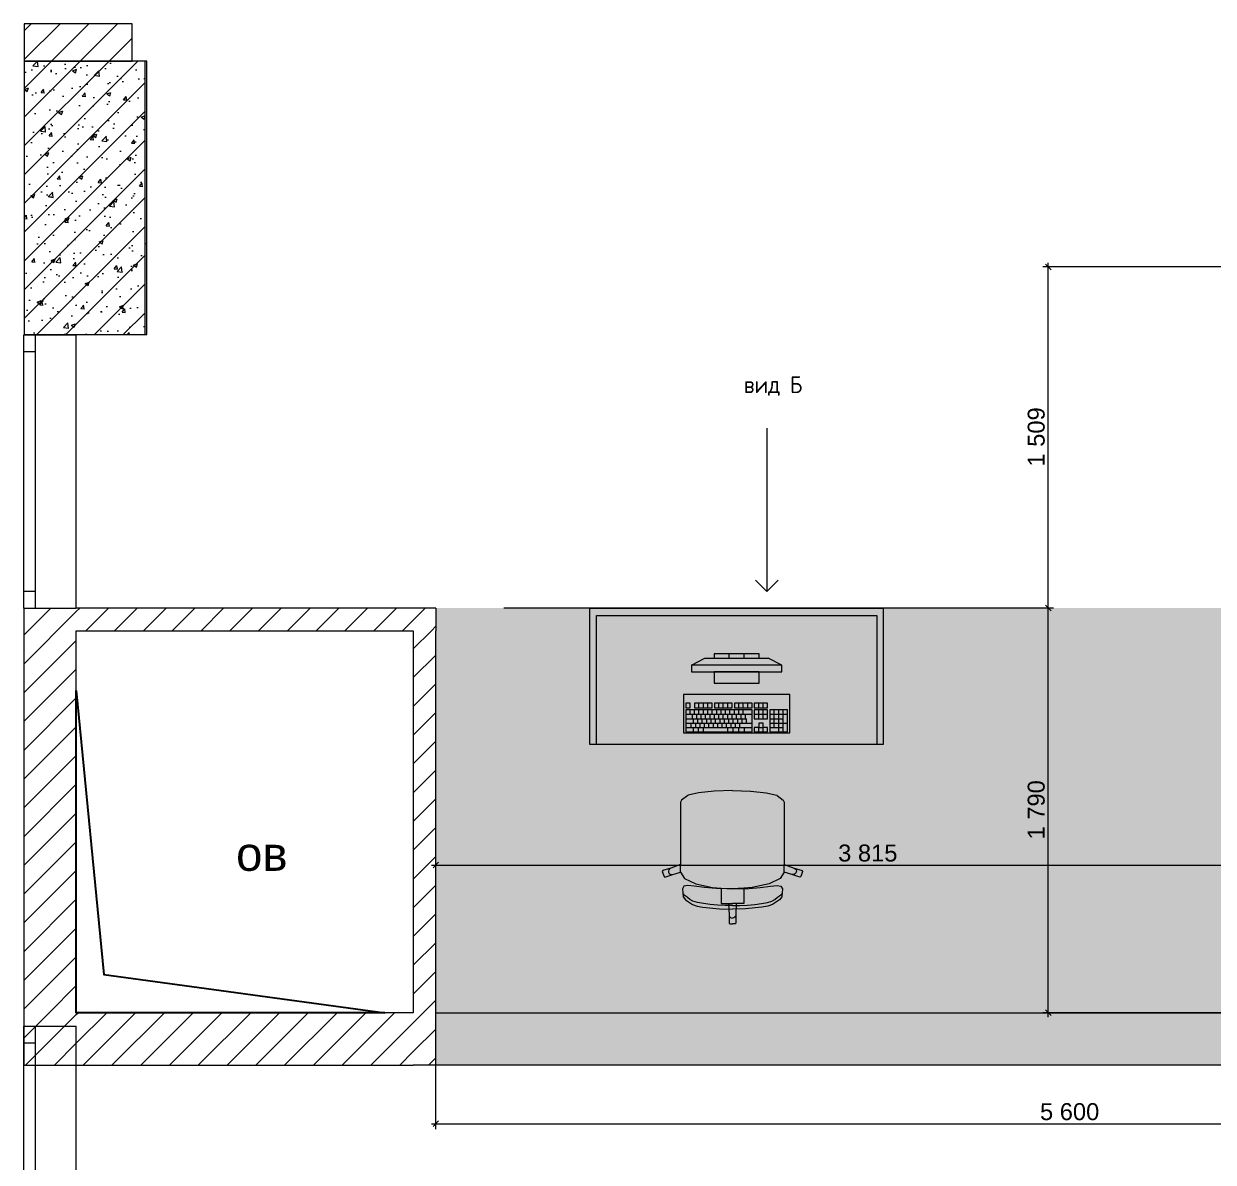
# Model space of a CAD drawing. Header units: millimetres. Extents: x 2336463 to 2579121, y 595385 to 778077.
# Drawn here: x 2502769 to 2508029, y 655217 to 660254 of the extents above; entities that cross this region are included whole.
import ezdxf

# ---------------------------------------------------------------- set-up
doc = ezdxf.new("R2010")
doc.units = ezdxf.units.MM
doc.header["$MEASUREMENT"] = 0
for name, color, linetype in [('1 Планировка', 7, 'Continuous'), ('1 Планировка размеры', 7, 'Continuous'), ('сит план', 7, 'Continuous')]:
    doc.layers.add(name, color=color, linetype=linetype)
for name, color, linetype, lineweight, true_color in [('1 Планировка размеры_Ном._пера__242', 7, 'Continuous', 13, 0x1b55b5), ('1 Планировка_Ном._пера__242', 7, 'Continuous', 13, 0x1b55b5), ('MEP - Отопление и Вентиляция.ОВ_Ном._пера__58', 7, 'Continuous', 5, 0xdf0000), ('Конструктив - Стены Несущие_Ном._пера__103', 7, 'Continuous', 5, 0xffcc99), ('сит план_Ном._пера__87', 7, 'Continuous', 20, 0x6a6a6a)]:
    doc.layers.add(name, color=color, linetype=linetype, lineweight=lineweight, true_color=true_color)
for name, color, linetype, lineweight in [('1 Планировка_Ном._пера__1', 7, 'Continuous', 13), ('Интерьер - Мебель_Ном._пера__1', 7, 'Continuous', 13), ('Окна ARCHICAD_Ном._пера__1', 7, 'Continuous', 13), ('сит план_Ном._пера__1', 7, 'Continuous', 13), ('сит план_Ном._пера__21', 7, 'Continuous', 30)]:
    doc.layers.add(name, color=color, linetype=linetype, lineweight=lineweight)
doc.styles.add('СГЕНЕРИР_СТИЛЬ_1', font='arial.ttf')
doc.styles.add('СГЕНЕРИР_СТИЛЬ_4', font='isocp.shx')
doc.dimstyles.new('СГЕНЕРИР_СТИЛЬ__1', dxfattribs={"dimtxt": 75, "dimasz": 23.75, "dimexe": 0.18, "dimexo": 300, "dimgap": 0, "dimtad": 1, "dimtih": 1, "dimtoh": 1, "dimdec": 0, "dimzin": 0, "dimdsep": 46, "dimtxsty": 'СГЕНЕРИР_СТИЛЬ_1', "dimblk": 'ARROWHEAD_6', "dimblk1": 'ARROWHEAD_6', "dimblk2": 'ARROWHEAD_6', "dimcen": 0.09, "dimclrd": 256, "dimclre": 256, "dimclrt": 256, "dimazin": 0, "dimtfac": 1, "dimtdec": 4, "dimtmove": 0, "dimatfit": 3, "dimfxl": 0, "dimtolj": 1, "dimtzin": 0, "dimarcsym": 0})
doc.dimstyles.new('СГЕНЕРИР_СТИЛЬ__2', dxfattribs={"dimtxt": 75, "dimasz": 23.75, "dimexe": 0.18, "dimexo": 300, "dimgap": 0, "dimtad": 1, "dimdec": 0, "dimzin": 0, "dimdsep": 46, "dimtxsty": 'СГЕНЕРИР_СТИЛЬ_1', "dimblk": 'ARROWHEAD_6', "dimblk1": 'ARROWHEAD_6', "dimblk2": 'ARROWHEAD_6', "dimcen": 0.09, "dimclrd": 256, "dimclre": 256, "dimclrt": 256, "dimazin": 0, "dimtfac": 1, "dimtdec": 4, "dimtmove": 0, "dimatfit": 3, "dimfxl": 0, "dimtolj": 1, "dimtzin": 0, "dimarcsym": 0})
pattern_1 = [(45, (2086872.015, 585813.69), (-63.639609, 63.639609), [])]
pattern_2 = [(50, (2086872.01, 585813.69), (-182.18467, 15.939086), [19.05, -209.55]), (355, (2086872.01, 585813.69), (-35.24342, 191.056845), [15.24, -167.640584]), (100.451445, (2086887.2, 585812.36), (146.94125, 175.11775), [16.19001, -178.090245]), (46.1842, (2086872.01, 585864.49), (-271.07904, 42.04233), [28.575, -314.325]), (96.63556, (2086894.6, 585860.98), (237.40413, 247.42612), [24.28502, -267.1356]), (351.18415, (2086872.01, 585864.49), (237.40413, 247.42612), [22.85997, -251.45973]), (21, (2086897.41, 585851.79), (-151.61439, 102.2652), [19.05, -209.55]), (326, (2086897.41, 585851.79), (61.80203, 184.18797), [15.24, -167.64]), (71.451445, (2086910.05, 585843.26), (213.41642, 81.92277), [16.19001, -178.08994]), (37.5, (2086872.015, 585813.686), (3.088603, 84.555039), [0, -165.608, 0, -170.18, 0, -168.275]), (7.5, (2086872.015, 585813.69), (66.819663, 100.180575), [0, -97.028, 0, -161.798, 0, -64.135]), (327.5, (2086815.37, 585813.686), (-135.590595, 5.728744), [0, -63.5, 0, -198.12, 0, -262.89]), (317.5, (2086789.97, 585813.69), (148.12918, 25.42649), [0, -82.55, 0, -131.572, 0, -186.69])]

# ---------------------------------------------------------------- blocks, each defined once
blk = doc.blocks.new('Стена_274', base_point=(2502771.3, 660253.8))
at = {"layer": 'сит план_Ном._пера__87', "linetype": 'Continuous', "lineweight": 20, "true_color": 0x6a6a6a}
h = blk.add_hatch(dxfattribs=at)
h.set_pattern_fill('Блоки_Бетонные_Эффективные', color=251, style=0, pattern_type=2)
h.set_pattern_definition(pattern_1)
h.paths.add_polyline_path([(2502771.3, 660253.8), (2502771.3, 660088.8), (2503248.3, 660088.8), (2503248.3, 660253.8)])
at = {"layer": 'сит план_Ном._пера__1', "color": 7, "linetype": 'Continuous', "lineweight": 13, "flags": 128}
for points in [[(2502771.3, 660253.8), (2502771.3, 660088.8)], [(2503248.3, 660253.8), (2502771.3, 660253.8)], [(2503248.3, 660088.8), (2503248.3, 660253.8)], [(2502771.3, 660088.8), (2503248.3, 660088.8)]]:
    blk.add_lwpolyline(points, dxfattribs=at)
blk = doc.blocks.new('Стена_275', base_point=(2502770.9, 660088.5))
at = {"layer": 'сит план_Ном._пера__87', "linetype": 'Continuous', "lineweight": 20, "true_color": 0x6a6a6a}
h = blk.add_hatch(dxfattribs=at)
h.set_pattern_fill('Блоки_Бетонные_Эффективные', color=251, style=0, pattern_type=2)
h.set_pattern_definition(pattern_1)
h.paths.add_polyline_path([(2502770.9, 660088.5), (2502770.9, 658878.8), (2503305.9, 658878.8), (2503305.9, 660088.5)])
at = {"layer": 'сит план_Ном._пера__1', "color": 7, "linetype": 'Continuous', "lineweight": 13, "flags": 128}
for points in [[(2502770.9, 660088.5), (2502770.9, 658878.8)], [(2503305.9, 660088.5), (2502770.9, 660088.5)], [(2503305.9, 658878.8), (2503305.9, 660088.5)], [(2502770.9, 658878.8), (2503305.9, 658878.8)]]:
    blk.add_lwpolyline(points, dxfattribs=at)
blk = doc.blocks.new('Окно 25_5')
at = {"layer": 'Окна ARCHICAD_Ном._пера__1', "color": 7, "linetype": 'Continuous', "lineweight": 13}
for p, q in [((-605, 0), (605, 0)), ((-605, 0), (-530, 0)), ((-605, 0), (-605, -50)), ((-605, 0), (-605, -50)), ((-530, 0), (-530, -50)), ((-530, 0), (530, 0)), ((530, -50), (530, 0)), ((530, 0), (605, 0)), ((605, 0), (605, -50)), ((605, 0), (605, -50)), ((-530, -50), (-605, -50)), ((-605, -50), (-605, -232)), ((530, -50), (-530, -50)), ((605, -50), (530, -50)), ((605, -50), (605, -232)), ((-605, -232), (605, -232))]:
    blk.add_line(p, q, dxfattribs=at)
blk = doc.blocks.new('Стена_276', base_point=(2502769.4, 658411.6))
at = {"layer": 'сит план_Ном._пера__87', "linetype": 'Continuous', "lineweight": 20, "true_color": 0x6a6a6a}
h = blk.add_hatch(dxfattribs=at)
h.set_pattern_fill('Блоки_Бетонные_Эффективные', color=251, style=0, pattern_type=2)
h.set_pattern_definition(pattern_1)
h.paths.add_polyline_path([(2503001.4, 657667.7), (2502769.4, 657667.7), (2502769.4, 655878.5), (2503001.4, 655878.5)])
h = blk.add_hatch(dxfattribs=at)
h.set_pattern_fill('Блоки_Бетонные_Эффективные', color=251, style=0, pattern_type=2)
h.set_pattern_definition(pattern_1)
h.paths.add_polyline_path([(2503001.4, 655878.5), (2502769.4, 655646.5), (2503001.4, 655646.5)])
h = blk.add_hatch(dxfattribs=at)
h.set_pattern_fill('Блоки_Бетонные_Эффективные', color=251, style=0, pattern_type=2)
h.set_pattern_definition(pattern_1)
h.paths.add_polyline_path([(2503001.4, 655878.5), (2502769.4, 655878.5), (2502769.4, 655646.5)])
at = {"layer": 'сит план_Ном._пера__1', "color": 7, "linetype": 'Continuous', "lineweight": 13}
for p, q in [((2502769.4, 658877.7), (2502819.4, 658877.7)), ((2502819.4, 658877.7), (2503001.4, 658877.7)), ((2502769.4, 657667.7), (2502819.4, 657667.7)), ((2502819.4, 657667.7), (2503001.4, 657667.7))]:
    blk.add_line(p, q, dxfattribs=at)
at = {"layer": 'сит план_Ном._пера__1', "color": 7, "linetype": 'Continuous', "lineweight": 13, "flags": 128}
for points in [[(2502769.4, 657667.7), (2502769.4, 655646.5)], [(2503001.4, 655878.5), (2503001.4, 657567.7)], [(2502769.4, 655646.5), (2503001.4, 655646.5)]]:
    blk.add_lwpolyline(points, dxfattribs=at)
at = {"layer": 'Окна ARCHICAD_Ном._пера__1', "color": 7, "linetype": 'Continuous', "lineweight": 13, "zscale": 1000, "rotation": 90.0000000000106}
blk.add_blockref('Окно 25_5', (2502769.4, 658272.7), dxfattribs=at)
blk = doc.blocks.new('Стена_277', base_point=(2502769.4, 655646.5))
at = {"layer": 'сит план_Ном._пера__87', "linetype": 'Continuous', "lineweight": 20, "true_color": 0x6a6a6a}
h = blk.add_hatch(dxfattribs=at)
h.set_pattern_fill('Блоки_Бетонные_Эффективные', color=251, style=0, pattern_type=2)
h.set_pattern_definition(pattern_1)
h.paths.add_polyline_path([(2503001.4, 655646.5), (2504491.4, 655646.5), (2504491.4, 655878.5), (2503001.4, 655878.5)])
at = {"layer": 'сит план_Ном._пера__1', "color": 7, "linetype": 'Continuous', "lineweight": 13, "flags": 128}
for points in [[(2504491.4, 655878.5), (2503001.4, 655878.5)], [(2503001.4, 655646.5), (2504491.4, 655646.5)]]:
    blk.add_lwpolyline(points, dxfattribs=at)
blk = doc.blocks.new('Стена_278', base_point=(2502769.4, 657667.6))
at = {"layer": 'сит план_Ном._пера__87', "linetype": 'Continuous', "lineweight": 20, "true_color": 0x6a6a6a}
h = blk.add_hatch(dxfattribs=at)
h.set_pattern_fill('Блоки_Бетонные_Эффективные', color=251, style=0, pattern_type=2)
h.set_pattern_definition(pattern_1)
h.paths.add_polyline_path([(2504491.4, 657668.3), (2503001.4, 657667.7), (2503001.4, 657567.7), (2504491.4, 657568.3)])
h = blk.add_hatch(dxfattribs=at)
h.set_pattern_fill('Блоки_Бетонные_Эффективные', color=251, style=0, pattern_type=2)
h.set_pattern_definition(pattern_1)
h.paths.add_polyline_path([(2504491.4, 657568.3), (2504591.4, 657568.3), (2504591.4, 657668.3)])
h = blk.add_hatch(dxfattribs=at)
h.set_pattern_fill('Блоки_Бетонные_Эффективные', color=251, style=0, pattern_type=2)
h.set_pattern_definition(pattern_1)
h.paths.add_polyline_path([(2504491.4, 657568.3), (2504591.4, 657668.3), (2504491.4, 657668.3)])
at = {"layer": 'сит план_Ном._пера__1', "color": 7, "linetype": 'Continuous', "lineweight": 13, "flags": 128}
for points in [[(2504591.4, 657668.3), (2503001.4, 657667.7)], [(2504591.4, 657668.3), (2504591.4, 657568.3)], [(2503001.4, 657567.7), (2504491.4, 657568.3)]]:
    blk.add_lwpolyline(points, dxfattribs=at)
blk = doc.blocks.new('Стена_279', base_point=(2504591.4, 657668.3))
at = {"layer": 'сит план_Ном._пера__87', "linetype": 'Continuous', "lineweight": 20, "true_color": 0x6a6a6a}
h = blk.add_hatch(dxfattribs=at)
h.set_pattern_fill('Блоки_Бетонные_Эффективные', color=251, style=0, pattern_type=2)
h.set_pattern_definition(pattern_1)
h.paths.add_polyline_path([(2504491.4, 657568.3), (2504491.4, 655645.9), (2504591.4, 655645.9), (2504591.4, 657568.3)])
at = {"layer": 'сит план_Ном._пера__1', "color": 7, "linetype": 'Continuous', "lineweight": 13, "flags": 128}
for points in [[(2504491.4, 657568.3), (2504491.4, 655878.5)], [(2504591.4, 655645.9), (2504591.4, 657568.3)], [(2504591.4, 655645.9), (2504491.4, 655645.9)]]:
    blk.add_lwpolyline(points, dxfattribs=at)
blk = doc.blocks.new('Стена_350', base_point=(2502769.2, 655352.7))
at = {"layer": 'сит план_Ном._пера__87', "linetype": 'Continuous', "lineweight": 20, "true_color": 0x6a6a6a}
h = blk.add_hatch(dxfattribs=at)
h.set_pattern_fill('Блоки_Бетонные_Эффективные', color=251, style=0, pattern_type=2)
h.set_pattern_definition(pattern_1)
h.paths.add_polyline_path([(2503001.2, 654608.9), (2502769.2, 654608.9), (2502769.2, 652819.6), (2503001.2, 652819.6)])
h = blk.add_hatch(dxfattribs=at)
h.set_pattern_fill('Блоки_Бетонные_Эффективные', color=251, style=0, pattern_type=2)
h.set_pattern_definition(pattern_1)
h.paths.add_polyline_path([(2503001.2, 652819.6), (2502769.2, 652587.6), (2503001.2, 652587.6)])
h = blk.add_hatch(dxfattribs=at)
h.set_pattern_fill('Блоки_Бетонные_Эффективные', color=251, style=0, pattern_type=2)
h.set_pattern_definition(pattern_1)
h.paths.add_polyline_path([(2503001.2, 652819.6), (2502769.2, 652819.6), (2502769.2, 652587.6)])
at = {"layer": 'сит план_Ном._пера__1', "color": 7, "linetype": 'Continuous', "lineweight": 13}
for p, q in [((2502769.2, 655818.9), (2502819.2, 655818.9)), ((2502819.2, 655818.9), (2503001.2, 655818.9)), ((2502769.2, 654608.9), (2502819.2, 654608.9)), ((2502819.2, 654608.9), (2503001.2, 654608.9))]:
    blk.add_line(p, q, dxfattribs=at)
at = {"layer": 'сит план_Ном._пера__1', "color": 7, "linetype": 'Continuous', "lineweight": 13, "flags": 128}
for points in [[(2502769.2, 654608.9), (2502769.2, 652587.6)], [(2503001.2, 652819.6), (2503001.2, 654508.9)], [(2502769.2, 652587.6), (2503001.2, 652587.6)]]:
    blk.add_lwpolyline(points, dxfattribs=at)
at = {"layer": 'Окна ARCHICAD_Ном._пера__1', "color": 7, "linetype": 'Continuous', "lineweight": 13, "zscale": 1000, "rotation": 90.0000000000106}
blk.add_blockref('Окно 25_5', (2502769.2, 655213.9), dxfattribs=at)
blk = doc.blocks.new('Индивидуальное Рабочее Место 25_4')
at = {"layer": 'Интерьер - Мебель_Ном._пера__1', "color": 7, "linetype": 'Continuous', "lineweight": 13}
for p, q in [((-1270, 0), (-1300, 0)), ((-1300, 0), (-1300, -30)), ((-30, 0), (-1270, 0)), ((0, 0), (-30, 0)), ((0, -30), (0, 0)), ((-1300, -30), (-1300, -600)), ((-1270, -30), (-30, -30)), ((-1270, -600), (-1270, -30)), ((-30, -30), (-30, -600)), ((0, -600), (0, -30)), ((-550, -200), (-750, -200)), ((-750, -200), (-750, -220)), ((-683.3, -220), (-683.3, -200)), ((-616.7, -220), (-616.7, -200)), ((-550, -220), (-550, -200)), ((-850, -250), (-790, -220)), ((-450, -250), (-850, -250)), ((-850, -250), (-850, -280)), ((-790, -220), (-510, -220)), ((-750, -220), (-550, -220)), ((-450, -250), (-510, -220)), ((-450, -280), (-450, -250)), ((-850, -280), (-450, -280)), ((-550, -280), (-750, -280)), ((-750, -280), (-750, -330)), ((-550, -330), (-550, -280)), ((-750, -330), (-550, -330)), ((-855.6, -419.1), (-875.2, -419.1)), ((-875.2, -419.1), (-875.2, -438.5)), ((-855.6, -438.5), (-855.6, -419.1)), ((-757.7, -419.1), (-836, -419.1)), ((-836, -419.1), (-836, -438.5)), ((-816.5, -438.5), (-816.5, -419.1)), ((-796.9, -438.5), (-796.9, -419.1)), ((-777.3, -438.5), (-777.3, -419.1)), ((-757.7, -438.5), (-757.7, -419.1)), ((-669.6, -419.1), (-747.9, -419.1)), ((-747.9, -419.1), (-747.9, -438.5)), ((-728.3, -438.5), (-728.3, -419.1)), ((-708.8, -438.5), (-708.8, -419.1)), ((-689.2, -438.5), (-689.2, -419.1)), ((-669.6, -438.5), (-669.6, -419.1)), ((-581.5, -419.1), (-659.8, -419.1)), ((-659.8, -419.1), (-659.8, -438.5)), ((-640.2, -438.5), (-640.2, -419.1)), ((-620.6, -438.5), (-620.6, -419.1)), ((-601, -438.5), (-601, -419.1)), ((-581.5, -438.5), (-581.5, -419.1)), ((-512.9, -419.1), (-571.7, -419.1)), ((-571.7, -419.1), (-571.7, -438.5)), ((-552.1, -438.5), (-552.1, -419.1)), ((-532.5, -438.5), (-532.5, -419.1)), ((-512.9, -438.5), (-512.9, -419.1)), ((-875.2, -438.5), (-855.6, -438.5)), ((-581.5, -448.2), (-875.2, -448.2)), ((-875.2, -448.2), (-875.2, -545.2)), ((-875.2, -467.6), (-581.5, -467.6)), ((-855.6, -467.6), (-855.6, -448.2)), ((-845.8, -487), (-845.8, -467.6)), ((-836, -438.5), (-757.7, -438.5)), ((-836, -467.6), (-836, -448.2)), ((-826.3, -487), (-826.3, -467.6)), ((-816.5, -467.6), (-816.5, -448.2)), ((-806.7, -487), (-806.7, -467.6)), ((-796.9, -467.6), (-796.9, -448.2)), ((-787.1, -487), (-787.1, -467.6)), ((-777.3, -467.6), (-777.3, -448.2)), ((-767.5, -487), (-767.5, -467.6)), ((-757.7, -467.6), (-757.7, -448.2)), ((-747.9, -438.5), (-669.6, -438.5)), ((-747.9, -487), (-747.9, -467.6)), ((-738.1, -467.6), (-738.1, -448.2)), ((-728.3, -487), (-728.3, -467.6)), ((-718.5, -467.6), (-718.5, -448.2)), ((-708.8, -487), (-708.8, -467.6)), ((-699, -467.6), (-699, -448.2)), ((-689.2, -487), (-689.2, -467.6)), ((-679.4, -467.6), (-679.4, -448.2)), ((-669.6, -487), (-669.6, -467.6)), ((-659.8, -438.5), (-581.5, -438.5)), ((-659.8, -467.6), (-659.8, -448.2)), ((-650, -487), (-650, -467.6)), ((-640.2, -467.6), (-640.2, -448.2)), ((-630.4, -487), (-630.4, -467.6)), ((-620.6, -467.6), (-620.6, -448.2)), ((-610.8, -487), (-610.8, -467.6)), ((-581.5, -545.2), (-581.5, -448.2)), ((-571.7, -438.5), (-512.9, -438.5)), ((-512.9, -448.2), (-571.7, -448.2)), ((-571.7, -448.2), (-571.7, -487)), ((-571.7, -467.6), (-512.9, -467.6)), ((-552.1, -487), (-552.1, -448.2)), ((-532.5, -487), (-532.5, -448.2)), ((-512.9, -487), (-512.9, -448.2)), ((-424.8, -448.2), (-503.1, -448.2)), ((-503.1, -448.2), (-503.1, -545.2)), ((-503.1, -467.6), (-424.8, -467.6)), ((-483.5, -525.8), (-483.5, -448.2)), ((-464, -545.2), (-464, -448.2)), ((-444.4, -545.2), (-444.4, -448.2)), ((-424.8, -545.2), (-424.8, -448.2)), ((-875.2, -487), (-605.9, -487)), ((-875.2, -506.4), (-581.5, -506.4)), ((-875.2, -525.8), (-581.5, -525.8)), ((-850.7, -525.8), (-850.7, -506.4)), ((-840.9, -506.4), (-840.9, -487)), ((-840.9, -545.2), (-840.9, -525.8)), ((-831.1, -525.8), (-831.1, -506.4)), ((-821.4, -506.4), (-821.4, -487)), ((-818.9, -545.2), (-818.9, -525.8)), ((-811.6, -525.8), (-811.6, -506.4)), ((-801.8, -506.4), (-801.8, -487)), ((-796.9, -545.2), (-796.9, -525.8)), ((-792, -525.8), (-792, -506.4)), ((-782.2, -506.4), (-782.2, -487)), ((-772.4, -525.8), (-772.4, -506.4)), ((-762.6, -506.4), (-762.6, -487)), ((-752.8, -525.8), (-752.8, -506.4)), ((-743, -506.4), (-743, -487)), ((-733.2, -525.8), (-733.2, -506.4)), ((-723.4, -506.4), (-723.4, -487)), ((-713.6, -525.8), (-713.6, -506.4)), ((-703.9, -506.4), (-703.9, -487)), ((-694.1, -525.8), (-694.1, -506.4)), ((-689.2, -545.2), (-689.2, -525.8)), ((-684.3, -506.4), (-684.3, -487)), ((-674.5, -525.8), (-674.5, -506.4)), ((-664.7, -506.4), (-664.7, -487)), ((-664.7, -545.2), (-664.7, -525.8)), ((-654.9, -525.8), (-654.9, -506.4)), ((-645.1, -506.4), (-645.1, -487)), ((-640.2, -545.2), (-640.2, -525.8)), ((-635.3, -525.8), (-635.3, -506.4)), ((-625.5, -506.4), (-625.5, -487)), ((-615.7, -545.2), (-615.7, -525.8)), ((-605.9, -506.4), (-605.9, -487)), ((-571.7, -487), (-512.9, -487)), ((-552.1, -525.8), (-571.7, -525.8)), ((-571.7, -525.8), (-571.7, -545.2)), ((-532.5, -506.4), (-552.1, -506.4)), ((-552.1, -506.4), (-552.1, -525.8)), ((-552.1, -545.2), (-552.1, -525.8)), ((-552.1, -525.8), (-532.5, -525.8)), ((-532.5, -525.8), (-532.5, -506.4)), ((-512.9, -525.8), (-532.5, -525.8)), ((-532.5, -545.2), (-532.5, -525.8)), ((-512.9, -545.2), (-512.9, -525.8)), ((-503.1, -487), (-444.4, -487)), ((-503.1, -506.4), (-424.8, -506.4)), ((-503.1, -525.8), (-444.4, -525.8)), ((-875.2, -545.2), (-581.5, -545.2)), ((-571.7, -545.2), (-512.9, -545.2)), ((-503.1, -545.2), (-424.8, -545.2)), ((-1300, -600), (-1270, -600)), ((-30, -600), (0, -600)), ((-866.5, -826.3), (-893.3, -847.4)), ((-864.4, -825.4), (-866.5, -826.3)), ((-818.4, -814.7), (-864.4, -825.4)), ((-749.7, -807.6), (-818.4, -814.7)), ((-748.6, -807.5), (-749.7, -807.6)), ((-668.6, -805), (-748.6, -807.5)), ((-668.6, -805), (-588.5, -807.5)), ((-588.5, -807.5), (-587.5, -807.6)), ((-587.5, -807.6), (-518.7, -814.7)), ((-518.7, -814.7), (-472.8, -825.4)), ((-472.8, -825.4), (-470.7, -826.3)), ((-470.7, -826.3), (-443.8, -847.4)), ((-893.3, -847.4), (-897.8, -856)), ((-897.8, -856), (-897.8, -887.1)), ((-897.8, -887.1), (-897.8, -923.2)), ((-443.8, -847.4), (-439.3, -856)), ((-439.3, -856), (-439.3, -887.1)), ((-439.3, -887.1), (-439.3, -923.2)), ((-897.8, -923.2), (-897.8, -1132.3)), ((-439.3, -923.2), (-439.3, -1132.3)), ((-941.2, -1148), (-976.6, -1159.4)), ((-950, -1155.4), (-951.6, -1161)), ((-946.4, -1150.8), (-950, -1155.4)), ((-941.2, -1148), (-946.4, -1150.8)), ((-897.8, -1132.3), (-941.2, -1148)), ((-897.8, -1166.5), (-897.8, -1132.3)), ((-439.3, -1166.5), (-439.3, -1132.3)), ((-439.3, -1132.3), (-395.9, -1148)), ((-395.9, -1148), (-390.8, -1150.8)), ((-395.9, -1148), (-360.5, -1159.4)), ((-390.8, -1150.8), (-387.1, -1155.4)), ((-387.1, -1155.4), (-385.5, -1161)), ((-976.6, -1159.4), (-978.6, -1163.1)), ((-978.6, -1163.1), (-971.1, -1185.9)), ((-971.1, -1185.9), (-967.3, -1187.8)), ((-967.3, -1187.8), (-931.9, -1176.4)), ((-951.6, -1161), (-950.9, -1166.8)), ((-950.9, -1166.8), (-948, -1171.9)), ((-948, -1171.9), (-943.4, -1175.5)), ((-943.4, -1175.5), (-937.7, -1177.1)), ((-937.7, -1177.1), (-931.9, -1176.4)), ((-931.9, -1176.4), (-897.7, -1166.7)), ((-897.8, -1166.5), (-897.7, -1166.7)), ((-897.7, -1166.7), (-880.4, -1194.6)), ((-880.4, -1194.6), (-830.7, -1218.4)), ((-456.8, -1194.6), (-506.5, -1218.4)), ((-439.4, -1166.7), (-456.8, -1194.6)), ((-439.3, -1166.5), (-439.4, -1166.7)), ((-405.3, -1176.4), (-439.4, -1166.7)), ((-399.4, -1177.1), (-405.3, -1176.4)), ((-369.8, -1187.8), (-405.3, -1176.4)), ((-393.7, -1175.5), (-399.4, -1177.1)), ((-389.1, -1171.9), (-393.7, -1175.5)), ((-386.2, -1166.8), (-389.1, -1171.9)), ((-385.5, -1161), (-386.2, -1166.8)), ((-366, -1185.9), (-369.8, -1187.8)), ((-358.6, -1163.1), (-366, -1185.9)), ((-360.5, -1159.4), (-358.6, -1163.1)), ((-883.3, -1228.1), (-890, -1239.7)), ((-890, -1239.7), (-886.7, -1275.8)), ((-866, -1225.1), (-883.3, -1228.1)), ((-837.1, -1227.7), (-866, -1225.1)), ((-791.8, -1233.5), (-837.1, -1227.7)), ((-830.7, -1218.4), (-756.3, -1234.2)), ((-740.9, -1238.2), (-791.8, -1233.5)), ((-756.3, -1234.2), (-718.9, -1236.6)), ((-668.6, -1240.5), (-740.9, -1238.2)), ((-718.9, -1236.6), (-668.6, -1239.8)), ((-718.9, -1236.6), (-718.9, -1275.3)), ((-618.3, -1236.6), (-668.6, -1239.8)), ((-668.6, -1240.5), (-596.3, -1238.2)), ((-580.8, -1234.2), (-618.3, -1236.6)), ((-618.3, -1236.6), (-618.3, -1275.3)), ((-596.3, -1238.2), (-545.3, -1233.5)), ((-506.5, -1218.4), (-580.8, -1234.2)), ((-545.3, -1233.5), (-500, -1227.7)), ((-500, -1227.7), (-471.1, -1225.1)), ((-471.1, -1225.1), (-453.9, -1228.1)), ((-453.9, -1228.1), (-447.2, -1239.7)), ((-447.2, -1239.7), (-450.5, -1275.8)), ((-883.6, -1265.2), (-887.3, -1262.6)), ((-886.7, -1275.8), (-876.1, -1289)), ((-877.3, -1270.4), (-883.6, -1265.2)), ((-868.3, -1276.5), (-877.3, -1270.4)), ((-876.1, -1289), (-845.1, -1309)), ((-856.6, -1286.6), (-868.3, -1276.5)), ((-843.4, -1294.3), (-856.6, -1286.6)), ((-845.1, -1309), (-825.2, -1316.3)), ((-823, -1300.5), (-843.4, -1294.3)), ((-797.1, -1305.5), (-823, -1300.5)), ((-767.1, -1309.2), (-797.1, -1305.5)), ((-734.7, -1311.7), (-767.1, -1309.2)), ((-701.3, -1313.2), (-734.7, -1311.7)), ((-718.9, -1275.3), (-718.9, -1305.3)), ((-718.9, -1305.3), (-685.5, -1305.3)), ((-668.6, -1313.6), (-701.3, -1313.2)), ((-685.5, -1305.3), (-668.6, -1305.3)), ((-685.5, -1305.3), (-683.7, -1355.1)), ((-651.7, -1305.3), (-668.6, -1305.3)), ((-668.6, -1313.6), (-635.9, -1313.2)), ((-651.7, -1305.3), (-653.5, -1355.1)), ((-618.3, -1305.3), (-651.7, -1305.3)), ((-635.9, -1313.2), (-602.5, -1311.7)), ((-618.3, -1275.3), (-618.3, -1305.3)), ((-602.5, -1311.7), (-570, -1309.2)), ((-570, -1309.2), (-540.1, -1305.5)), ((-540.1, -1305.5), (-514.1, -1300.5)), ((-514.1, -1300.5), (-493.8, -1294.3)), ((-492, -1309), (-512, -1316.3)), ((-493.8, -1294.3), (-480.6, -1286.6)), ((-461, -1289), (-492, -1309)), ((-480.6, -1286.6), (-468.8, -1276.5)), ((-468.8, -1276.5), (-459.8, -1270.4)), ((-450.5, -1275.8), (-461, -1289)), ((-459.8, -1270.4), (-453.6, -1265.2)), ((-453.6, -1265.2), (-449.8, -1262.6)), ((-825.2, -1316.3), (-799.3, -1321.1)), ((-799.3, -1321.1), (-726.1, -1328.1)), ((-726.1, -1328.1), (-668.6, -1330.2)), ((-683.7, -1355.1), (-682.5, -1360.8)), ((-683.7, -1355.1), (-683.7, -1392)), ((-682.5, -1360.8), (-679.2, -1365.7)), ((-679.2, -1365.7), (-674.4, -1368.9)), ((-611.1, -1328.1), (-668.6, -1330.2)), ((-657.9, -1365.7), (-662.8, -1368.9)), ((-654.6, -1360.8), (-657.9, -1365.7)), ((-653.5, -1355.1), (-654.6, -1360.8)), ((-653.5, -1355.1), (-653.5, -1392)), ((-537.9, -1321.1), (-611.1, -1328.1)), ((-512, -1316.3), (-537.9, -1321.1)), ((-683.7, -1392), (-680.7, -1395)), ((-680.7, -1395), (-668.6, -1395)), ((-674.4, -1368.9), (-668.6, -1370.1)), ((-662.8, -1368.9), (-668.6, -1370.1)), ((-656.5, -1395), (-668.6, -1395)), ((-653.5, -1392), (-656.5, -1395))]:
    blk.add_line(p, q, dxfattribs=at)
at = {"layer": 'Интерьер - Мебель_Ном._пера__1', "color": 7, "linetype": 'Continuous', "lineweight": 13, "flags": 128}
for points in [[(0, 0), (-1300, 0), (-1300, -600), (0, -600)], [(-885, -380), (-885, -550), (-415, -550), (-415, -380)]]:
    blk.add_lwpolyline(points, close=True, dxfattribs=at)
blk = doc.blocks.new('Линия_8', base_point=(2506055.4, 658463.9))
at = {"layer": '1 Планировка_Ном._пера__1', "color": 7, "linetype": 'Continuous', "lineweight": 13}
blk.add_line((2506055.4, 658463.9), (2506055.4, 657742.1), dxfattribs=at)
at = {"layer": '1 Планировка_Ном._пера__242', "color": 152, "linetype": 'Continuous', "lineweight": 13, "true_color": 0x1b55b5}
for q in [(2506005.4, 657792.1), (2506105.4, 657792.1)]:
    blk.add_line((2506055.4, 657742.1), q, dxfattribs=at)
blk = doc.blocks.new('*D2891', base_point=(2086872, 585813.7))
at = {"layer": '1 Планировка размеры_Ном._пера__242', "color": 152, "linetype": 'Continuous', "lineweight": 13, "true_color": 0x1b55b5}
for p, q in [((2504591.4, 656177.9), (2504591.4, 656554.7)), ((2508406.4, 656507.8), (2508406.4, 656577.5)), ((2504572.6, 656531.3), (2504591.4, 656531.3)), ((2504603.9, 656543.8), (2504578.9, 656518.8)), ((2504591.4, 656531.3), (2508406.4, 656531.3)), ((2508418.9, 656543.8), (2508393.9, 656518.8))]:
    blk.add_line(p, q, dxfattribs=at)
at = {"layer": '1 Планировка размеры_Ном._пера__242', "color": 152, "lineweight": 13, "true_color": 0x1b55b5, "insert": (2506370.6, 656546.3), "char_height": 75, "attachment_point": 7, "style": 'СГЕНЕРИР_СТИЛЬ_1'}
blk.add_mtext('\\A1;{\\pql;\\fArial|b0|i0|c204|p38;3\xa0815}', dxfattribs=at)
blk = doc.blocks.new('ARROWHEAD_6')
at = {"color": 0, "linetype": 'Continuous', "lineweight": 0}
for p, q in [((0, 0), (-1, 0)), ((-0.5, -0.5), (0.5, 0.5))]:
    blk.add_line(p, q, dxfattribs=at)
blk = doc.blocks.new('*D2907', base_point=(2086872, 585813.7))
at = {"layer": '1 Планировка размеры_Ном._пера__242', "color": 152, "linetype": 'Continuous', "lineweight": 13, "true_color": 0x1b55b5}
for p, q in [((2507323.2, 657668.3), (2504891.4, 657668.3)), ((2507287.3, 657680.8), (2507312.3, 657655.8)), ((2507299.8, 655877.9), (2507299.8, 657668.3)), ((2509286.4, 655877.9), (2507276.4, 655877.9)), ((2507287.3, 655890.4), (2507312.3, 655865.4)), ((2507299.8, 655859.1), (2507299.8, 655877.9))]:
    blk.add_line(p, q, dxfattribs=at)
at = {"layer": '1 Планировка размеры_Ном._пера__242', "color": 152, "lineweight": 13, "true_color": 0x1b55b5, "insert": (2507284.8, 656644.9), "char_height": 75, "attachment_point": 7, "rotation": 90, "style": 'СГЕНЕРИР_СТИЛЬ_1'}
blk.add_mtext('\\A1;{\\pql;\\fArial|b0|i0|c204|p38;1\xa0790}', dxfattribs=at)
blk = doc.blocks.new('*D2908', base_point=(2086872, 585813.7))
at = {"layer": '1 Планировка размеры_Ном._пера__242', "color": 152, "linetype": 'Continuous', "lineweight": 13, "true_color": 0x1b55b5}
for p, q in [((2507312.3, 659165.3), (2507287.3, 659190.3)), ((2507299.8, 659177.8), (2507299.8, 659196.6)), ((2509666.1, 659177.8), (2507276.4, 659177.8)), ((2507299.8, 657668.3), (2507299.8, 659177.8)), ((2507323.2, 657668.3), (2504891.4, 657668.3)), ((2507287.3, 657680.8), (2507312.3, 657655.8))]:
    blk.add_line(p, q, dxfattribs=at)
at = {"layer": '1 Планировка размеры_Ном._пера__242', "color": 152, "lineweight": 13, "true_color": 0x1b55b5, "insert": (2507284.8, 658294.8), "char_height": 75, "attachment_point": 7, "rotation": 90, "style": 'СГЕНЕРИР_СТИЛЬ_1'}
blk.add_mtext('\\A1;{\\pql;\\fArial|b0|i0|c204|p38;1\xa0509}', dxfattribs=at)
blk = doc.blocks.new('*D3049', base_point=(2086872, 585813.7))
at = {"layer": '1 Планировка размеры_Ном._пера__242', "color": 152, "linetype": 'Continuous', "lineweight": 13, "true_color": 0x1b55b5}
for p, q in [((2504591.4, 655363.6), (2504591.4, 657368.3)), ((2510191.5, 655363.6), (2510191.5, 655978.2)), ((2504603.9, 655399.5), (2504578.9, 655374.5)), ((2510179, 655374.5), (2510204, 655399.5)), ((2504572.6, 655387), (2504591.4, 655387)), ((2504591.4, 655387), (2510191.5, 655387)), ((2510191.5, 655387), (2510210.2, 655387))]:
    blk.add_line(p, q, dxfattribs=at)
at = {"layer": '1 Планировка размеры_Ном._пера__242', "color": 152, "lineweight": 13, "true_color": 0x1b55b5, "insert": (2507263.2, 655402), "char_height": 75, "attachment_point": 7, "style": 'СГЕНЕРИР_СТИЛЬ_1'}
blk.add_mtext('\\A1;{\\pql;\\fArial|b0|i0|c204|p38;5\xa0600}', dxfattribs=at)

msp = doc.modelspace()

# ---------------------------------------------------------------- hatches: boundary and pattern name
at = {"layer": 'Конструктив - Стены Несущие_Ном._пера__103', "linetype": 'Continuous', "lineweight": 0, "true_color": 0x3f3326}
msp.add_hatch(color=29, dxfattribs=at).paths.add_polyline_path([(2504591.4, 657668.3), (2508406.4, 657668.3), (2508406.4, 655877.9), (2504591.4, 655877.9)])
at = {"layer": 'сит план_Ном._пера__1', "linetype": 'Continuous', "lineweight": 13}
h = msp.add_hatch(dxfattribs=at)
h.set_pattern_fill('AR_CONC', style=0, pattern_type=2)
h.set_pattern_definition(pattern_2)
h.paths.add_polyline_path([(2503313.5, 660088.5), (2502770.9, 660088.5), (2502770.9, 658878.8), (2503313.5, 658878.8)])
h = msp.add_hatch(dxfattribs=at)
h.set_pattern_fill('AR_CONC', style=0, pattern_type=2)
h.set_pattern_definition(pattern_2)
h.paths.add_polyline_path([(2504591.4, 655877.9), (2510193.3, 655877.9), (2510193.3, 655645.9), (2504591.4, 655645.9)])

# ---------------------------------------------------------------- linework, layer by layer
at = {"layer": 'сит план_Ном._пера__1', "color": 7, "linetype": 'Continuous', "lineweight": 13, "flags": 128}
for points in [[(2503313.5, 660088.5), (2502770.9, 660088.5), (2502770.9, 658878.8), (2503313.5, 658878.8)], [(2504591.4, 655877.9), (2510193.3, 655877.9), (2510193.3, 655645.9), (2504591.4, 655645.9)]]:
    msp.add_lwpolyline(points, close=True, dxfattribs=at)
at = {"layer": 'сит план_Ном._пера__21', "color": 7, "linetype": 'Continuous', "lineweight": 30, "flags": 128}
msp.add_lwpolyline([(2503001.4, 657304.6), (2503123.4, 656046.8), (2504366.4, 655878.5), (2503001.4, 655878.5)], close=True, dxfattribs=at)

# ---------------------------------------------------------------- block references
at = {"layer": '1 Планировка', "color": 7, "linetype": 'Continuous', "lineweight": 13}
msp.add_blockref('Линия_8', (2506055.4, 658463.9), dxfattribs=at)
at = {"layer": 'Интерьер - Мебель_Ном._пера__1', "color": 7, "linetype": 'Continuous', "lineweight": 13, "zscale": 1000}
msp.add_blockref('Индивидуальное Рабочее Место 25_4', (2506571.6, 657666.3), dxfattribs=at)
at = {"layer": 'сит план', "color": 7, "lineweight": 13}
for name, p in [('Стена_274', (2502771.3, 660253.8)), ('Стена_275', (2502770.9, 660088.5)), ('Стена_276', (2502769.4, 658411.6)), ('Стена_278', (2502769.4, 657667.6)), ('Стена_279', (2504591.4, 657668.3)), ('Стена_277', (2502769.4, 655646.5)), ('Стена_350', (2502769.2, 655352.7))]:
    msp.add_blockref(name, p, dxfattribs=at)

# ---------------------------------------------------------------- texts
at = {"layer": 'MEP - Отопление и Вентиляция.ОВ_Ном._пера__58', "color": 12, "linetype": 'Continuous', "lineweight": 5, "true_color": 0xdf0000, "insert": (2505953.3, 658694.9), "char_height": 75, "attachment_point": 1, "style": 'СГЕНЕРИР_СТИЛЬ_4'}
msp.add_mtext('\\A1;{\\pql;\\Fisocp.shx;вид \\Fisocp.shx;Б}', dxfattribs=at)
at = {"layer": 'сит план_Ном._пера__1', "color": 7, "linetype": 'Continuous', "lineweight": 13, "insert": (2503708, 656656), "char_height": 150, "attachment_point": 1, "style": 'СГЕНЕРИР_СТИЛЬ_1'}
msp.add_mtext('\\A1;{\\pql;\\fArial|b0|i0|c204|p38;ов}', dxfattribs=at)

# ---------------------------------------------------------------- dimensions: what is measured, and where the dimension line sits
at = {"layer": '1 Планировка размеры', "color": 152, "linetype": 'Continuous', "lineweight": 13, "true_color": 0x1b55b5}
for base, p1, p2, picture, middle in [((2507299.8047, 659177.8027), (2504591.3937, 657668.3246), (2509966.0505, 659177.8027), '*D2908', (2507247.3047, 658423.6588)), ((2507299.8, 657668.3), (2509586.4, 655877.9), (2504591.4, 657668.3), '*D2907', (2507247.3, 656773.7))]:
    dim = msp.add_linear_dim(base=base, p1=p1, p2=p2, angle=90, dimstyle='СГЕНЕРИР_СТИЛЬ__2', dxfattribs=at)
    dim.commit()
    dim.dimension.update_dxf_attribs({"geometry": picture, "text_midpoint": middle, "dimtype": 160, "text_rotation": 90})
for base, p1, p2, picture, middle in [((2510191.5, 655387), (2504591.4, 657668.3), (2510191.5, 656278.2), '*D3049', (2507392, 655439.5)), ((2508406.4, 656531.3), (2504591.4, 655877.9), (2508406.4, 656877.5), '*D2891', (2506499.5, 656583.8))]:
    dim = msp.add_linear_dim(base=base, p1=p1, p2=p2, dimstyle='СГЕНЕРИР_СТИЛЬ__1', dxfattribs=at)
    dim.commit()
    dim.dimension.update_dxf_attribs({"geometry": picture, "text_midpoint": middle, "dimtype": 160})

doc.saveas('drawing.dxf')
